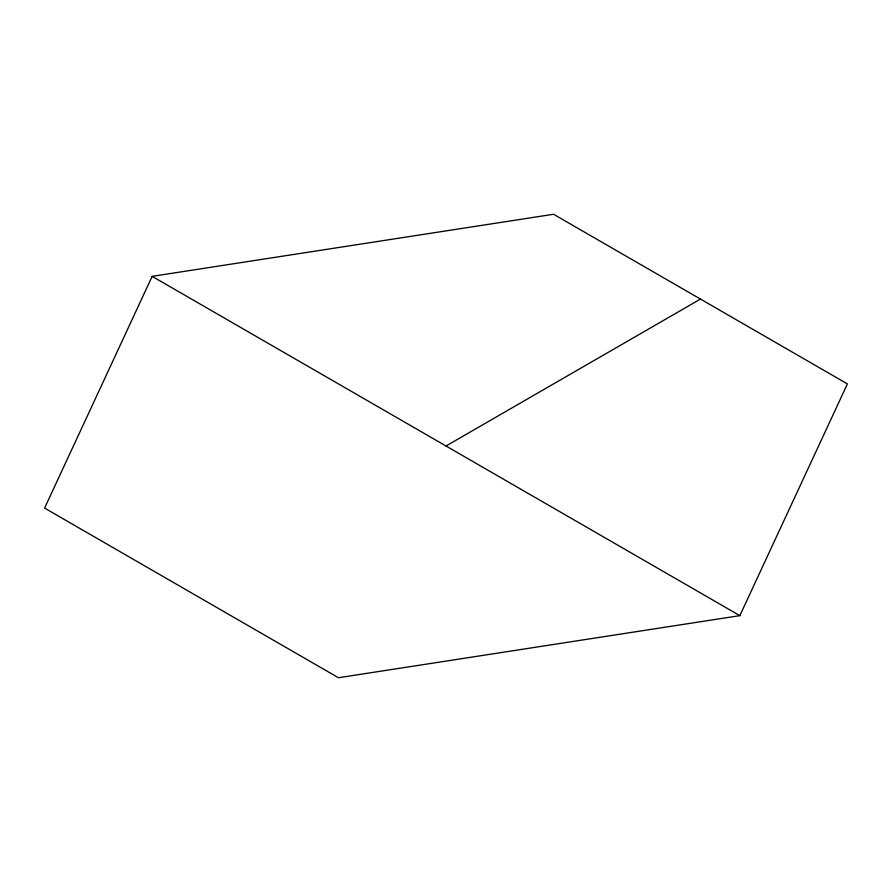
<?xml version="1.0" encoding="UTF-8"?>
<svg xmlns="http://www.w3.org/2000/svg" width="892" height="892" viewBox="0 0 892 892"><rect width="100%" height="100%" fill="white"/><g stroke="black" fill="none" stroke-linecap="round" stroke-linejoin="round"><path stroke-width="1.34" d="M152.153 276.353L44.6 508.094L338.447 677.742L739.847 615.647L847.4 383.906L553.553 214.258L152.153 276.353L739.847 615.647M446 446L700.476 299.076"/></g></svg>
